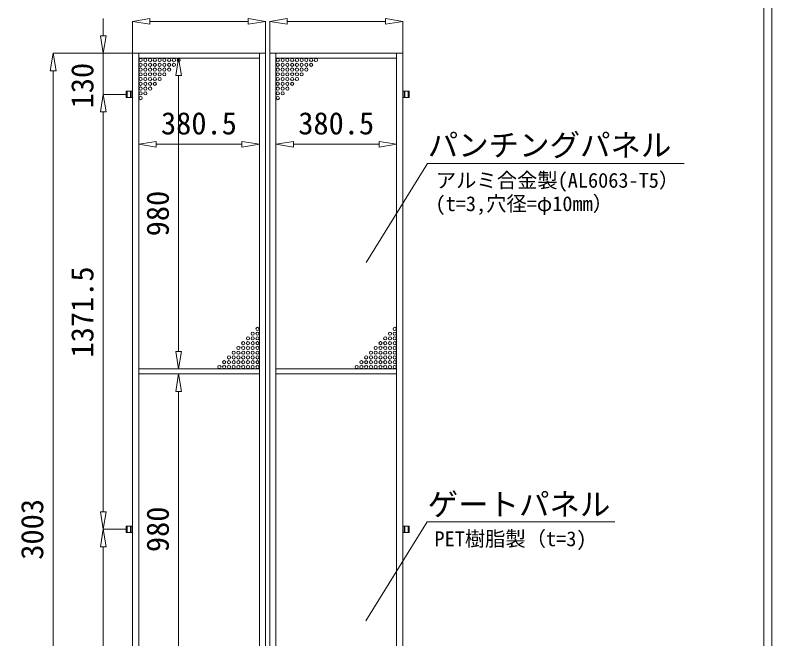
# Model space of a CAD drawing. Units: millimetres, scale not verified. Extents: x -10075 to 10075, y -16938 to 16938.
# Drawn here: x 7664 to 10050, y -11186 to -9219 of the extents above; entities that cross this region are included whole.
import ezdxf
from ezdxf.enums import TextEntityAlignment as Align

# ---------------------------------------------------------------- set-up
doc = ezdxf.new("R2010")
doc.units = ezdxf.units.MM
doc.header["$LTSCALE"] = 90
doc.linetypes.add('DASHED1', pattern=[1.8, 1.2, -0.6])
doc.layers.add('0-B_図面枠', color=134, linetype='Continuous', lineweight=18)
doc.styles.add('ＭＳ ゴシック', font='')
doc.styles.get('ＭＳ ゴシック').set_extended_font_data('MS Gothic')

msp = doc.modelspace()

# ---------------------------------------------------------------- linework, layer by layer
at = {"layer": '0-B_図面枠'}
for p, q in [((7942.07, -9284.04), (7942.07, -9229.04)), ((8088.99, -9229.34), (8033.99, -9238.51)), ((8088.99, -9229.34), (8088.99, -9247.67)), ((8399, -9229.34), (8454, -9238.51)), ((8399, -9229.34), (8399, -9247.67)), ((8521.7, -9229.34), (8466.7, -9238.51)), ((8521.7, -9229.34), (8521.7, -9247.67)), ((8831.7, -9229.34), (8886.7, -9238.51)), ((8831.7, -9229.34), (8831.7, -9247.67)), ((8033.99, -9338.04), (8033.99, -9237.51)), ((8033.99, -9238.51), (8088.99, -9247.67)), ((8088.99, -9238.51), (8399, -9238.51)), ((8454, -9238.51), (8399, -9247.67)), ((8454, -9338.04), (8454, -9237.51)), ((8466.7, -9338.04), (8466.7, -9237.51)), ((8466.7, -9238.51), (8521.7, -9247.67)), ((8521.7, -9238.51), (8831.7, -9238.51)), ((8886.7, -9238.51), (8831.7, -9247.67)), ((8886.7, -9338.04), (8886.7, -9237.51)), ((7932.9, -9284.04), (7942.07, -9339.04)), ((7932.9, -9284.04), (7951.23, -9284.04)), ((7942.07, -9339.04), (7951.23, -9284.04)), ((7774.78, -9394.04), (7783.95, -9339.04)), ((8032.99, -9339.04), (7782.95, -9339.04)), ((7783.95, -9339.04), (7793.11, -9394.04)), ((8032.99, -9339.04), (7941.06, -9339.04)), ((7942.07, -9339.04), (7942.07, -9469.03)), ((8053.75, -9355.54), (8053.75, -9627.17)), ((8054.75, -9354.54), (8180.75, -9354.54)), ((8170.58, -9409.54), (8179.75, -9354.54)), ((8179.75, -9354.54), (8188.91, -9409.54)), ((8434.25, -9355.54), (8434.25, -9627.17)), ((8486.45, -9355.54), (8486.45, -9627.17)), ((8866.95, -9355.54), (8866.95, -9627.17)), ((7774.78, -9394.04), (7793.11, -9394.04)), ((7783.95, -9394.04), (7783.95, -12287.03)), ((8170.58, -9409.54), (8188.91, -9409.54)), ((8179.75, -9409.54), (8179.75, -10279.54)), ((7932.9, -9524.03), (7942.07, -9469.03)), ((7932.9, -9524.03), (7942.07, -9469.03)), ((8013, -9469.03), (7941.06, -9469.03)), ((8013, -9469.03), (7941.06, -9469.03)), ((7942.07, -9469.03), (7951.23, -9524.03)), ((7942.07, -9469.03), (7951.23, -9524.03)), ((8030.21, -9459.04), (8030.21, -9479.03)), ((8890.5, -9459.04), (8890.5, -9479.03)), ((7932.9, -9524.03), (7951.23, -9524.03)), ((7932.9, -9524.03), (7951.23, -9524.03)), ((7942.07, -9524.03), (7942.07, -9579.04)), ((7942.07, -9524.03), (7942.07, -10785.54)), ((8108.75, -9617), (8053.75, -9626.17)), ((8053.75, -9626.17), (8108.75, -9635.34)), ((8108.75, -9617), (8108.75, -9635.34)), ((8108.75, -9626.17), (8379.24, -9626.17)), ((8379.24, -9617), (8434.25, -9626.17)), ((8379.24, -9617), (8379.24, -9635.34)), ((8434.25, -9626.17), (8379.24, -9635.34)), ((8541.45, -9617), (8486.45, -9626.17)), ((8486.45, -9626.17), (8541.45, -9635.34)), ((8541.45, -9617), (8541.45, -9635.34)), ((8541.45, -9626.17), (8811.95, -9626.17)), ((8811.95, -9617), (8866.95, -9626.17)), ((8811.95, -9617), (8811.95, -9635.34)), ((8866.95, -9626.17), (8811.95, -9635.34)), ((8964.07, -9687), (9773.57, -9687)), ((8170.58, -10279.54), (8179.75, -10334.54)), ((8170.58, -10279.54), (8188.91, -10279.54)), ((8179.75, -10334.54), (8188.91, -10279.54)), ((8054.75, -10334.54), (8180.75, -10334.54)), ((8054.75, -10350.54), (8180.75, -10350.54)), ((8170.58, -10405.54), (8179.75, -10350.54)), ((8179.75, -10350.54), (8188.91, -10405.54)), ((8170.58, -10405.54), (8188.91, -10405.54)), ((8179.75, -10405.54), (8179.75, -11275.54)), ((7932.9, -10785.54), (7942.07, -10840.54)), ((7932.9, -10785.54), (7951.23, -10785.54)), ((7942.07, -10840.54), (7951.23, -10785.54)), ((8030.21, -10830.54), (8030.21, -10850.53)), ((8890.5, -10830.54), (8890.5, -10850.53)), ((8963.71, -10817.59), (9554.73, -10817.59)), ((7932.9, -10895.53), (7942.07, -10840.54)), ((8013, -10840.54), (7941.06, -10840.54)), ((8013, -10840.54), (7941.06, -10840.54)), ((7942.07, -10840.54), (7951.23, -10895.53)), ((7932.9, -10895.53), (7951.23, -10895.53)), ((7942.07, -10895.53), (7942.07, -12157.04))]:
    msp.add_line(p, q, dxfattribs=at)
at = {"layer": '0-B_図面枠', "linetype": 'DASHED1'}
for p, q in [((8016.99, -9459.04), (8016.99, -9479.03)), ((8028, -9459.04), (8028, -9479.03)), ((8892.7, -9459.04), (8892.7, -9479.03)), ((8903.7, -9459.04), (8903.7, -9479.03)), ((8016.99, -10830.54), (8016.99, -10850.53)), ((8028, -10830.54), (8028, -10850.53)), ((8892.7, -10830.54), (8892.7, -10850.53)), ((8903.7, -10830.54), (8903.7, -10850.53))]:
    msp.add_line(p, q, dxfattribs=at)
at = {"layer": '0-B_図面枠'}
for points in [[(-10075.16, -3062.5), (10049.84, -3062.5), (10049.84, -16937.5), (-10075.16, -16937.5)], [(7405.04, -8501.17), (10024.97, -8501.17), (10024.97, -12685.82), (7405.04, -12685.82)], [(8033.99, -9339.04), (8053.75, -9339.04), (8053.75, -12342.04), (8033.99, -12342.04)], [(8434.25, -9339.04), (8053.75, -9339.04), (8053.75, -9354.54), (8434.25, -9354.54)], [(8454, -9339.04), (8434.25, -9339.04), (8434.25, -12342.04), (8454, -12342.04)], [(8466.7, -9339.04), (8486.45, -9339.04), (8486.45, -12342.04), (8466.7, -12342.04)], [(8486.45, -9339.04), (8866.95, -9339.04), (8866.95, -9354.54), (8486.45, -9354.54)], [(8886.7, -9339.04), (8866.95, -9339.04), (8866.95, -12342.04), (8886.7, -12342.04)], [(8434.25, -10334.54), (8053.75, -10334.54), (8053.75, -10350.54), (8434.25, -10350.54)], [(8486.45, -10334.54), (8866.95, -10334.54), (8866.95, -10350.54), (8486.45, -10350.54)]]:
    msp.add_lwpolyline(points, close=True, dxfattribs=at)
for points in [[(8033.99, -9479.03), (8014, -9479.03), (8014, -9459.04), (8033.99, -9459.04)], [(8886.7, -9479.03), (8906.7, -9479.03), (8906.7, -9459.04), (8886.7, -9459.04)], [(8770.39, -9998.58), (8963.71, -9687), (8964.07, -9687)], [(8033.99, -10850.53), (8014, -10850.53), (8014, -10830.54), (8033.99, -10830.54)], [(8770.03, -11129.17), (8963.35, -10817.59), (8963.71, -10817.59)], [(8886.7, -10850.53), (8906.7, -10850.53), (8906.7, -10830.54), (8886.7, -10830.54)]]:
    msp.add_lwpolyline(points, dxfattribs=at)
for centre in [(8059.74, -9360.54), (8059.74, -9375.53), (8074.75, -9360.54), (8074.75, -9375.53), (8089.75, -9360.54), (8089.75, -9375.53), (8104.74, -9360.54), (8104.74, -9375.53), (8119.75, -9360.54), (8119.75, -9375.53), (8134.75, -9360.54), (8134.75, -9375.53), (8149.74, -9360.54), (8149.74, -9375.53), (8164.75, -9360.54), (8164.75, -9375.53), (8179.75, -9360.54), (8492.45, -9360.54), (8492.45, -9375.53), (8507.45, -9360.54), (8507.45, -9375.53), (8522.45, -9360.54), (8522.45, -9375.53), (8537.45, -9360.54), (8537.45, -9375.53), (8552.45, -9360.54), (8552.45, -9375.53), (8567.45, -9360.54), (8567.45, -9375.53), (8582.45, -9360.54), (8582.45, -9375.53), (8597.45, -9360.54), (8597.45, -9375.53), (8612.45, -9360.54), (8059.74, -9390.54), (8074.75, -9390.54), (8089.75, -9390.54), (8104.74, -9390.54), (8119.75, -9390.54), (8134.75, -9390.54), (8149.74, -9390.54), (8492.45, -9390.54), (8507.45, -9390.54), (8522.45, -9390.54), (8537.45, -9390.54), (8552.45, -9390.54), (8567.45, -9390.54), (8582.45, -9390.54), (8059.74, -9405.54), (8059.74, -9420.53), (8074.75, -9405.54), (8074.75, -9420.53), (8089.75, -9405.54), (8089.75, -9420.53), (8104.74, -9405.54), (8104.74, -9420.53), (8119.75, -9405.54), (8119.75, -9420.53), (8134.75, -9405.54), (8492.45, -9405.54), (8492.45, -9420.53), (8507.45, -9405.54), (8507.45, -9420.53), (8522.45, -9405.54), (8522.45, -9420.53), (8537.45, -9405.54), (8537.45, -9420.53), (8552.45, -9405.54), (8552.45, -9420.53), (8567.45, -9405.54), (8059.74, -9435.54), (8059.74, -9450.54), (8074.75, -9435.54), (8074.75, -9450.54), (8089.75, -9435.54), (8089.75, -9450.54), (8104.74, -9435.54), (8492.45, -9435.54), (8492.45, -9450.54), (8507.45, -9435.54), (8507.45, -9450.54), (8522.45, -9435.54), (8522.45, -9450.54), (8537.45, -9435.54), (8059.74, -9465.53), (8074.75, -9465.53), (8492.45, -9465.53), (8507.45, -9465.53), (8059.74, -9480.54), (8492.45, -9480.54), (8428.25, -10208.54), (8860.95, -10208.54), (8398.25, -10238.53), (8413.25, -10223.54), (8413.25, -10238.53), (8428.25, -10223.54), (8428.25, -10238.53), (8830.95, -10238.53), (8845.95, -10223.54), (8845.95, -10238.53), (8860.95, -10223.54), (8860.95, -10238.53), (8383.25, -10253.54), (8398.25, -10253.54), (8413.25, -10253.54), (8428.25, -10253.54), (8815.95, -10253.54), (8830.95, -10253.54), (8845.95, -10253.54), (8860.95, -10253.54), (8353.25, -10283.53), (8368.25, -10268.54), (8368.25, -10283.53), (8383.25, -10268.54), (8383.25, -10283.53), (8398.25, -10268.54), (8398.25, -10283.53), (8413.25, -10268.54), (8413.25, -10283.53), (8428.25, -10268.54), (8428.25, -10283.53), (8785.95, -10283.53), (8800.95, -10268.54), (8800.95, -10283.53), (8815.95, -10268.54), (8815.95, -10283.53), (8830.95, -10268.54), (8830.95, -10283.53), (8845.95, -10268.54), (8845.95, -10283.53), (8860.95, -10268.54), (8860.95, -10283.53), (8338.25, -10298.54), (8353.25, -10298.54), (8368.25, -10298.54), (8383.25, -10298.54), (8398.25, -10298.54), (8413.25, -10298.54), (8428.25, -10298.54), (8770.95, -10298.54), (8785.95, -10298.54), (8800.95, -10298.54), (8815.95, -10298.54), (8830.95, -10298.54), (8845.95, -10298.54), (8860.95, -10298.54), (8308.25, -10328.53), (8323.25, -10313.54), (8323.25, -10328.53), (8338.25, -10313.54), (8338.25, -10328.53), (8353.25, -10313.54), (8353.25, -10328.53), (8368.25, -10313.54), (8368.25, -10328.53), (8383.25, -10313.54), (8383.25, -10328.53), (8398.25, -10313.54), (8398.25, -10328.53), (8413.25, -10313.54), (8413.25, -10328.53), (8428.25, -10313.54), (8428.25, -10328.53), (8740.95, -10328.53), (8755.95, -10313.54), (8755.95, -10328.53), (8770.95, -10313.54), (8770.95, -10328.53), (8785.95, -10313.54), (8785.95, -10328.53), (8800.95, -10313.54), (8800.95, -10328.53), (8815.95, -10313.54), (8815.95, -10328.53), (8830.95, -10313.54), (8830.95, -10328.53), (8845.95, -10313.54), (8845.95, -10328.53), (8860.95, -10313.54), (8860.95, -10328.53)]:
    msp.add_circle(centre, 5, dxfattribs=at)

# ---------------------------------------------------------------- texts
at = {"layer": '0-B_図面枠', "style": 'ＭＳ ゴシック'}
for s, p in [('130', (7932.17, -9512.99)), ('980', (8169.85, -9916.54)), ('1371.5', (7932.17, -10298.79)), ('3003', (7774.05, -10936.54)), ('980', (8169.85, -10912.54))]:
    msp.add_text(s, height=70.38, rotation=90, dxfattribs=at).set_placement(p, align=Align.BOTTOM_LEFT)
for s, height, p in [('380.5', 70.38, (8123.99, -9616.27)), ('380.5', 70.38, (8556.7, -9616.27)), ('パンチングパネル', 70.38, (8965.07, -9685.12)), ('アルミ合金製(AL6063-T5）', 46.92, (8990.48, -9777.39)), ('(t=3,穴径=φ10mm）', 46.92, (8989.39, -9851.07)), ('ゲートパネル', 70.38, (8964.71, -10818.27)), ('PET樹脂製（t=3)', 46.92, (8986.15, -10907.98))]:
    msp.add_text(s, height=height, dxfattribs=at).set_placement(p, align=Align.BOTTOM_LEFT)

doc.saveas('drawing.dxf')
